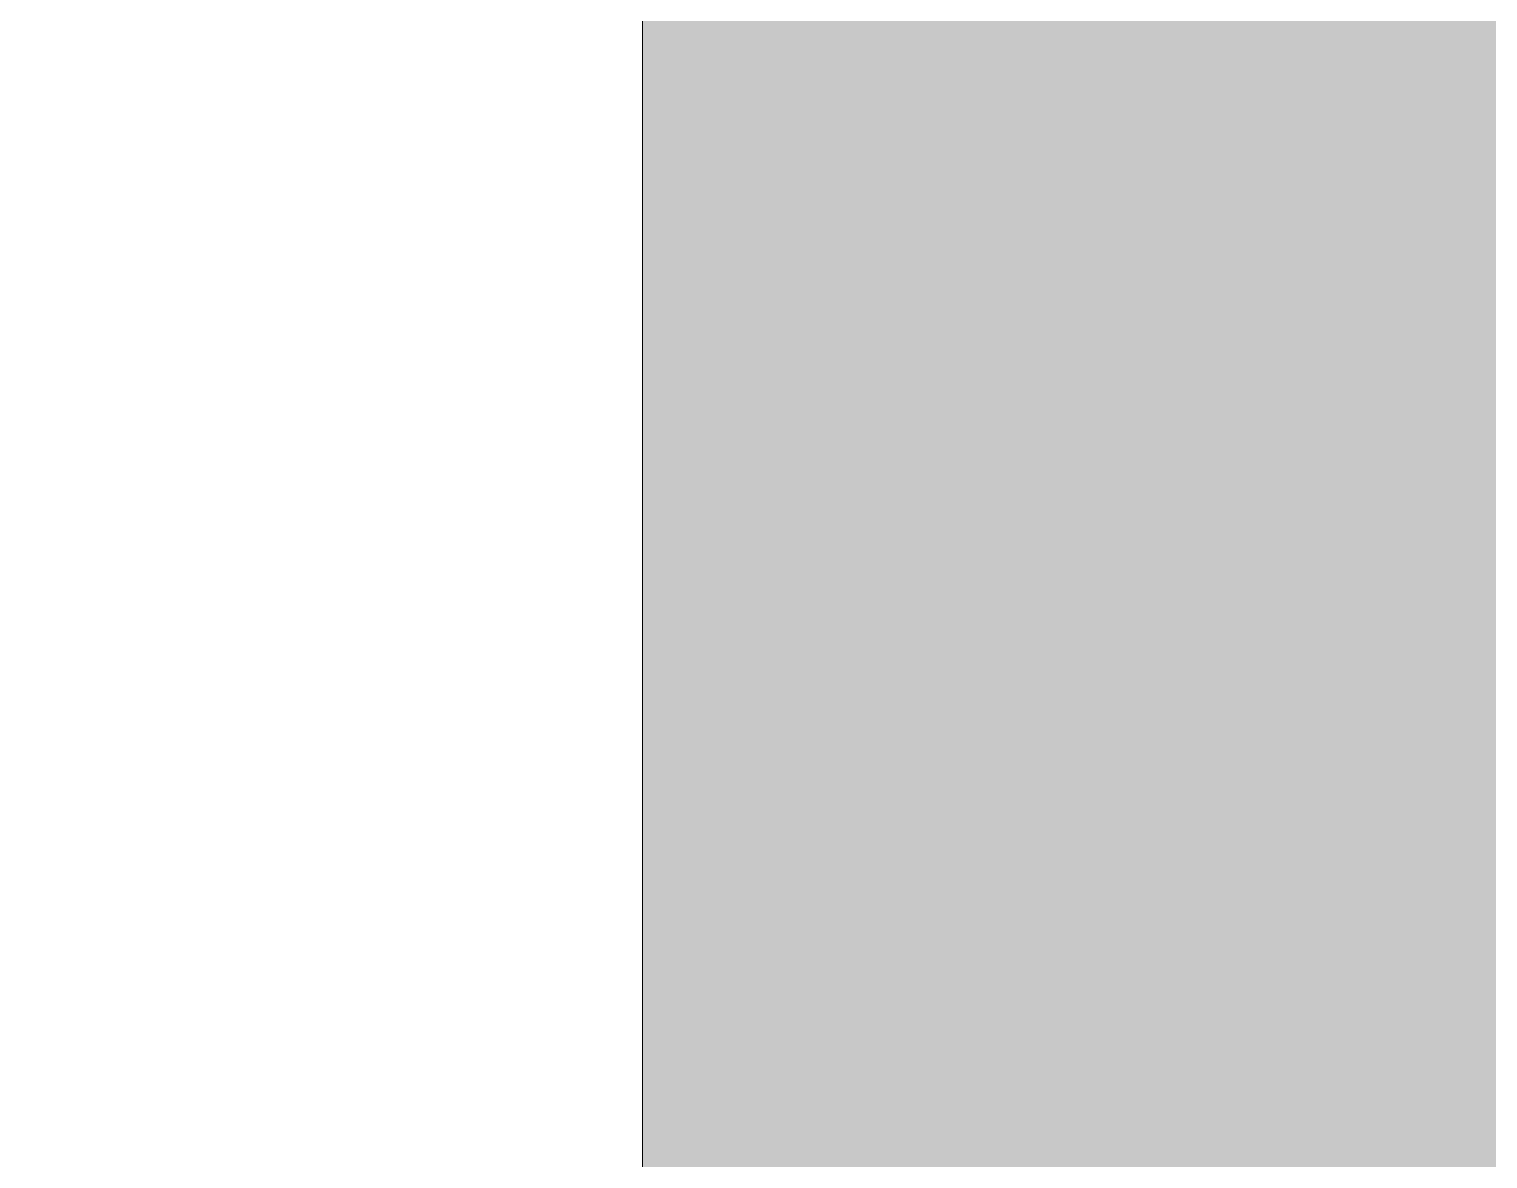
# Model space of a CAD drawing. Header units: inches. Extents: x -26493 to -10162, y -132 to 713.
# Drawn here: x -25822.33673 to -25822.31531, y 228.01659 to 228.03318 of the extents above; entities that cross this region are included whole.
import ezdxf

# ---------------------------------------------------------------- set-up
doc = ezdxf.new("R2010")
doc.units = ezdxf.units.IN
doc.header["$MEASUREMENT"] = 0
doc.layers.add('A-WALL-PATT', color=111, linetype='Continuous', lineweight=13)
doc.layers.add('Q-SPCQ', color=91, linetype='Continuous', lineweight=9)

# ---------------------------------------------------------------- blocks, each defined once
blk = doc.blocks.new('Basketball_Backstop-Performance_Sports_Systems-3103-Ceiling_Hung - 27_-0_ to 27_-11 7_8_-V84-Section 13')
at = {"layer": 'Q-SPCQ'}
h = blk.add_hatch(color=256, dxfattribs=at)
h.paths.add_polyline_path([(-25819.872563, 116), (-25819.015225, 116), (-25819.034712, 119.758813), (-25822.327725, 119.750433), (-25822.327725, 116), (-25820.671475, 116)], flags=0)
h.paths.add_polyline_path([(-25821.485713, 120.222172), (-25820.650967, 120.245238), (-25819.015225, 120.25), (-25819.015225, 128.75), (-25822.327725, 128.75), (-25822.319322, 128.3125), (-25821.207213, 128.3125), (-25821.207213, 128.125), (-25822.327725, 128.125), (-25822.324831, 120.240695), (-25821.506027, 120.223158)], flags=0)
h.paths.add_polyline_path([(-25821.640225, 129.25), (-25819.015225, 129.25), (-25819.015225, 135.446019), (-25822.327725, 135.437933), (-25822.318255, 129.875), (-25821.207213, 129.875), (-25821.207213, 129.6875), (-25822.327725, 129.6875), (-25822.318682, 129.25), (-25821.841757, 129.25)], flags=0)
h.paths.add_polyline_path([(-25821.485713, 135.909672), (-25820.575184, 135.932251), (-25819.015225, 135.9375), (-25819.015225, 152.542592), (-25819.800817, 152.542592), (-25820.110281, 161.759087), (-25821.885678, 161.750433), (-25822.327725, 161.750433), (-25822.314124, 135.928149), (-25821.506027, 135.910658)], flags=0)
h.paths.add_polyline_path([(-25821.485713, 162.222172), (-25820.448075, 162.243934), (-25820.078004, 162.248268), (-25821.883935, 224.125), (-25822.327725, 224.125), (-25822.296166, 162.24057), (-25821.506027, 162.223158)], flags=0)
h.paths.add_polyline_path([(-25819.015225, 187.186229), (-25819.015225, 224.75), (-25820.08802, 224.75), (-25819.065304, 188.939717)], flags=0)
h.paths.add_polyline_path([(-25821.850514, 224.3125), (-25821.883935, 224.75), (-25822.327725, 224.75), (-25822.327725, 224.3125), (-25821.883935, 224.3125)], flags=0)
h.paths.add_polyline_path([(-25819.5816, 225.25), (-25819.015225, 225.25), (-25819.015225, 281.375), (-25821.1492, 281.375), (-25821.1492, 280.9375), (-25821.579356, 280.917592), (-25821.636339, 279.6875), (-25821.656996, 279.6875), (-25820.102299, 225.25), (-25819.872563, 225.25)], flags=0)
h.paths.add_polyline_path([(-25821.877289, 225.25), (-25821.889783, 225.6875), (-25822.327725, 225.6875), (-25822.327725, 225.25), (-25821.883935, 225.25)], flags=0)
h.paths.add_polyline_path([(-25822.327725, 225.875), (-25821.895138, 225.875), (-25822.327725, 241.021993), (-25822.327725, 226.442384)], flags=0)
blk.add_line((-25822.327725, 241.021993), (-25822.327725, 225.875), dxfattribs=at)

msp = doc.modelspace()

# ---------------------------------------------------------------- hatches: boundary and pattern name
at = {"layer": 'A-WALL-PATT', "lineweight": 9}
h = msp.add_hatch(dxfattribs=at)
h.set_pattern_fill('FP_9', color=256, style=0, pattern_type=2)
h.set_pattern_definition([(90, (-25581.95, 0.33), (96.333, -6e-15), [96, -0.333]), (90, (-25629.79, 0.33), (96.333, -6e-15), [96, -0.333]), (0, (-25677.95, 48.33), (0, -96.333), [47.833, -48.5]), (0, (-25677.95, 48.67), (0, -96.333), [47.833, -48.5]), (0, (-25629.95, 0), (0, -96.333), [48, -48.333]), (0, (-25629.79, 0.33), (0, -96.333), [47.833, -48.5]), (90, (-25581.62, 48.67), (96.333, -6e-15), [47.667, -48.666]), (90, (-25630.12, 48.67), (96.333, -6e-15), [47.667, -48.666]), (90, (-25581.62, 0), (96.333, -6e-15), [48.333, -48]), (90, (-25630.12, 0), (96.333, -6e-15), [48.333, -48])])
h.paths.add_polyline_path([(-25695.390225, 228), (-25695.390225, 228.0625), (-25736.774139, 228.0625), (-25736.856841, 228), (-25700.3121, 228)], flags=0)
h.paths.add_polyline_path([(-25914.567457, 228), (-25890.945545, 228), (-25890.945545, 228.0625), (-25925.032207, 228.0625), (-25925.032207, 228)], flags=0)
h.paths.add_polyline_path([(-25737.271492, 228), (-25737.188789, 228.0625), (-25773.452361, 228.0625), (-25773.406899, 228), (-25741.775791, 228)], flags=0)
h.paths.add_polyline_path([(-25773.793326, 228), (-25773.838788, 228.0625), (-25815.702725, 228.0625), (-25815.702725, 228), (-25776.334124, 228)], flags=0)
h.paths.add_polyline_path([(-25830.801545, 228), (-25822.327725, 228), (-25822.327725, 228.0625), (-25830.801545, 228.0625)], flags=0)

# ---------------------------------------------------------------- block references
at = {"layer": 'Q-SPCQ'}
msp.add_blockref('Basketball_Backstop-Performance_Sports_Systems-3103-Ceiling_Hung - 27_-0_ to 27_-11 7_8_-V84-Section 13', (0, 0), dxfattribs=at)

doc.saveas('drawing.dxf')
